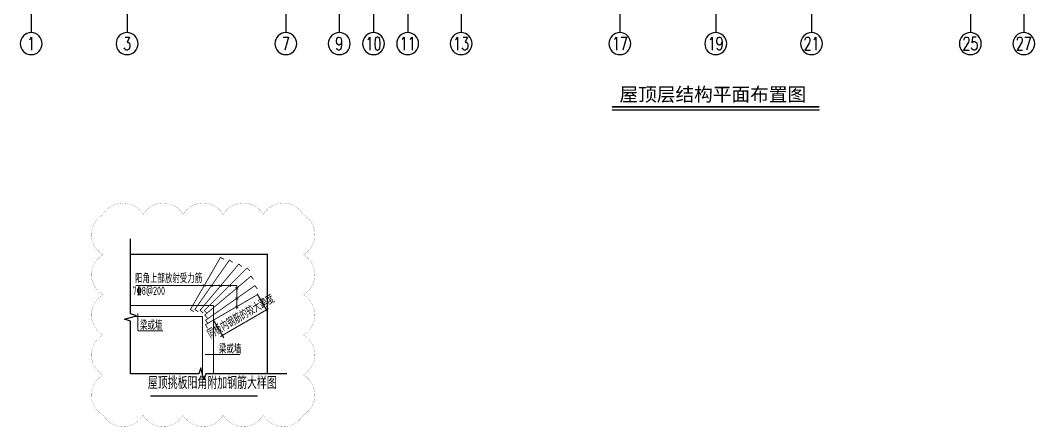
# Model space of a CAD drawing. Extents: x -668857 to 185752, y -270966 to 286822.
# Drawn here: x -205935 to -168885, y -232538 to -217713 of the extents above; entities that cross this region are included whole.
import ezdxf
from ezdxf.enums import TextEntityAlignment as Align

# ---------------------------------------------------------------- set-up
doc = ezdxf.new("R2010")
doc.units = 0
doc.header["$LTSCALE"] = 1000
doc.linetypes.add('DOTE', pattern=[2.42, 2, -0.2, 0.02, -0.2])
doc.linetypes.add('短虚线', pattern=[187.5, 125, -62.5])
doc.layers.get('0').update_dxf_attribs({"linetype": 'CONTINUOUS'})
doc.layers.get('DEFPOINTS').update_dxf_attribs({"linetype": 'CONTINUOUS'})
for name, color, linetype, lineweight in [('+公共字体', 7, 'CONTINUOUS', 20), ('+图名', 243, 'CONTINUOUS', 20), ('+混凝土墙', 3, 'CONTINUOUS', 20), ('查找字符', 1, 'CONTINUOUS', 18), ('边缘构件填充', 253, '短虚线', 18)]:
    doc.layers.add(name, color=color, linetype=linetype, lineweight=lineweight)
for name, color, linetype in [('A-AXIS', 1, 'CONTINUOUS'), ('A-DOTE', 10, 'DOTE'), ('AXIS_NUM', 7, 'CONTINUOUS'), ('DIM', 2, 'CONTINUOUS'), ('FLOOR_UP_REIN', 13, 'CONTINUOUS'), ('S-引出线', 40, 'CONTINUOUS'), ('S-文字', 7, 'CONTINUOUS'), ('THIN', 7, 'CONTINUOUS')]:
    doc.layers.add(name, color=color, linetype=linetype)
doc.layers.add('审图修改', color=2, linetype='CONTINUOUS', plot=False)
doc.styles.add('-宋体', font='', dxfattribs={"width": 0.7, "height": 300, "bigfont": '宋体.TTF'})
doc.styles.add('TSSD_Axis', font='complex.shx', dxfattribs={"width": 0.7, "bigfont": 'hztxt.shx'})
doc.styles.add('TSSD_DIMENSION', font='Tssdeng.shx', dxfattribs={"width": 0.7, "bigfont": 'tssdchn.shx'})
doc.styles.add('TSSD_REIN', font='tssdeng.shx', dxfattribs={"width": 0.7, "height": 300, "bigfont": 'tssdchn.shx'})
doc.styles.get('-宋体').set_extended_font_data('SimSun')
doc.dimstyles.new('TSSD_100_100$0', dxfattribs={"dimtxt": 300, "dimasz": 80, "dimexe": 100, "dimexo": 250, "dimgap": 100, "dimtad": 1, "dimdec": 0, "dimzin": 0, "dimdsep": 46, "dimtxsty": 'TSSD_DIMENSION', "dimblk": 'ARCHTICK', "dimcen": 0, "dimdle": 100, "dimclrd": 3, "dimclre": 3, "dimclrt": 7, "dimadec": 0, "dimazin": 0, "dimtfac": 1, "dimtdec": 0, "dimtix": 1, "dimtmove": 2, "dimatfit": 3, "dimldrblk": 'ARCHTICK', "dimfxl": 1, "dimtolj": 1, "dimtzin": 0, "dimarcsym": 0})

# ---------------------------------------------------------------- blocks, each defined once
blk = doc.blocks.new('ts_axno')
at = {"color": 0, "linetype": 'ByBlock', "lineweight": -2}
blk.add_circle((0, 0), 0.5, dxfattribs=at)
at = {"color": 0, "linetype": 'ByBlock', "lineweight": -2, "style": 'TSSD_Axis', "width": 0.7}
blk.add_attdef('A', text='', height=0.6, dxfattribs=at).set_placement((0, 0), align=Align.MIDDLE_CENTER)
blk = doc.blocks.new('20210726.16395156')
at = {"layer": 'A-AXIS'}
for p, q in [((4600, 3600), (4600, 800)), ((8100, 3600), (8100, 800)), ((13900, 3600), (13900, 800)), ((15850, 3600), (15850, 800)), ((17100, 3600), (17100, 800)), ((18350, 3600.1), (18350, 800.1)), ((20300, 3600), (20300, 800)), ((26100, 3600), (26100, 800)), ((29600, 3600), (29600, 800)), ((33100, 3600), (33100, 800)), ((38900, 3600.1), (38900, 800.1)), ((40850, 3600.2), (40850, 800.2))]:
    blk.add_line(p, q, dxfattribs=at)
ref = blk.add_blockref('ts_axno', (4600, 400), dxfattribs=dict(at, xscale=-800, yscale=800, zscale=800, rotation=180))
ref.add_attrib('1', '1', dxfattribs={"layer": 'AXIS_NUM', "height": 480, "style": 'TSSD_Axis', "width": 0.7}).set_placement((4600, 400), align=Align.MIDDLE_CENTER)
ref = blk.add_blockref('ts_axno', (8100, 400), dxfattribs=dict(at, xscale=-800, yscale=800, zscale=800, rotation=180))
ref.add_attrib('2', '3', dxfattribs={"layer": 'AXIS_NUM', "height": 480, "style": 'TSSD_Axis', "width": 0.7}).set_placement((8100, 400), align=Align.MIDDLE_CENTER)
ref = blk.add_blockref('ts_axno', (13900, 400), dxfattribs=dict(at, xscale=-800, yscale=800, zscale=800, rotation=180))
ref.add_attrib('5', '7', dxfattribs={"layer": 'AXIS_NUM', "height": 480, "style": 'TSSD_Axis', "width": 0.7}).set_placement((13900, 400), align=Align.MIDDLE_CENTER)
ref = blk.add_blockref('ts_axno', (15850, 400), dxfattribs=dict(at, xscale=-800, yscale=800, zscale=800, rotation=180))
ref.add_attrib('5', '9', dxfattribs={"layer": 'AXIS_NUM', "height": 480, "style": 'TSSD_Axis', "width": 0.7}).set_placement((15850, 400), align=Align.MIDDLE_CENTER)
ref = blk.add_blockref('ts_axno', (17100, 400), dxfattribs=dict(at, xscale=-800, yscale=800, zscale=800, rotation=180))
ref.add_attrib('8', '10', dxfattribs={"layer": 'AXIS_NUM', "height": 480, "style": 'TSSD_Axis', "width": 0.7}).set_placement((17100, 400), align=Align.MIDDLE_CENTER)
ref = blk.add_blockref('ts_axno', (18350, 400.1), dxfattribs=dict(at, xscale=-800, yscale=800, zscale=800, rotation=180))
ref.add_attrib('5', '11', dxfattribs={"layer": 'AXIS_NUM', "height": 480, "style": 'TSSD_Axis', "width": 0.7}).set_placement((18350, 400.1), align=Align.MIDDLE_CENTER)
ref = blk.add_blockref('ts_axno', (20300, 400), dxfattribs=dict(at, xscale=-800, yscale=800, zscale=800, rotation=180))
ref.add_attrib('8', '13', dxfattribs={"layer": 'AXIS_NUM', "height": 480, "style": 'TSSD_Axis', "width": 0.7}).set_placement((20300, 400), align=Align.MIDDLE_CENTER)
ref = blk.add_blockref('ts_axno', (26100, 400), dxfattribs=dict(at, xscale=-800, yscale=800, zscale=800, rotation=180))
ref.add_attrib('10', '17', dxfattribs={"layer": 'AXIS_NUM', "height": 480, "style": 'TSSD_Axis', "width": 0.7}).set_placement((26100, 400), align=Align.MIDDLE_CENTER)
ref = blk.add_blockref('ts_axno', (29600, 400), dxfattribs=dict(at, xscale=-800, yscale=800, zscale=800, rotation=180))
ref.add_attrib('13', '19', dxfattribs={"layer": 'AXIS_NUM', "height": 480, "style": 'TSSD_Axis', "width": 0.7}).set_placement((29600, 400), align=Align.MIDDLE_CENTER)
ref = blk.add_blockref('ts_axno', (33100, 400), dxfattribs=dict(at, xscale=-800, yscale=800, zscale=800, rotation=180))
ref.add_attrib('13', '21', dxfattribs={"layer": 'AXIS_NUM', "height": 480, "style": 'TSSD_Axis', "width": 0.7}).set_placement((33100, 400), align=Align.MIDDLE_CENTER)
ref = blk.add_blockref('ts_axno', (38900, 400.1), dxfattribs=dict(at, xscale=-800, yscale=800, zscale=800, rotation=180))
ref.add_attrib('17', '25', dxfattribs={"layer": 'AXIS_NUM', "height": 480, "style": 'TSSD_Axis', "width": 0.7}).set_placement((38900, 400.1), align=Align.MIDDLE_CENTER)
ref = blk.add_blockref('ts_axno', (40850, 400.2), dxfattribs=dict(at, xscale=-800, yscale=800, zscale=800, rotation=180))
ref.add_attrib('5', '27', dxfattribs={"layer": 'AXIS_NUM', "height": 480, "style": 'TSSD_Axis', "width": 0.7}).set_placement((40850, 400.2), align=Align.MIDDLE_CENTER)
blk = doc.blocks.new('_ArchTick')
at = {"color": 0, "linetype": 'ByBlock', "const_width": 0.15}
blk.add_lwpolyline([(-0.5, -0.5), (0.5, 0.5)], dxfattribs=at)
blk = doc.blocks.new('*D2719')
at = {"layer": 'DEFPOINTS', "color": 0, "transparency": 16777216}
for p in [(-1197, 3667), (-2813, 2734), (-735, 2867)]:
    blk.add_point(p, dxfattribs=at)
at = {"layer": 'DIM', "color": 3, "lineweight": -2, "transparency": 16777216}
for p, q in [((-1072, 3451), (-685, 2781)), ((-2351, 1934), (-735, 2867)), ((-735, 2867), (-666, 2907)), ((-2688, 2517), (-2301, 1847)), ((-2351, 1934), (-2421, 1894))]:
    blk.add_line(p, q, dxfattribs=at)
at = {"layer": 'DIM', "color": 3, "lineweight": -2, "transparency": 16777216, "xscale": 80, "yscale": 80, "zscale": 80}
for p, rotation in [((-735, 2867), 209.999999999947), ((-2351, 1934), 29.99999999994698)]:
    blk.add_blockref('_ArchTick', p, dxfattribs=dict(at, rotation=rotation))
at = {"layer": 'DIM', "color": 7, "transparency": 16777216, "insert": (-1668, 2617), "char_height": 300, "attachment_point": 5, "rotation": 30, "style": 'TSSD_DIMENSION'}
blk.add_mtext('\\A1;同板内钢筋的较大跨度', dxfattribs=at)
blk = doc.blocks.new('A$C7DDF50A2')
at = {"layer": '+公共字体', "linetype": 'Continuous'}
for p, q in [((-5513.1, 3754.5), (-1825, 3754.5)), ((-1825, 2891.5), (-1825, 3754.5)), ((-5436.9, 2742.9), (-5436.9, 2111.7)), ((-5436.9, 2103.7), (-4527.2, 2103.7)), ((-2978.3, 1239.2), (-1705.7, 1239.2))]:
    blk.add_line(p, q, dxfattribs=at)
at = {"layer": '+图名', "linetype": 'Continuous', "const_width": 50}
blk.add_lwpolyline([(-4977.1, -274.9), (-1057.3, -274.9)], dxfattribs=at)
at = {"layer": '+混凝土墙', "linetype": 'Continuous'}
for p, q in [((-5699.5, 3026), (-2675.7, 3026)), ((-2675.7, 3026), (-2675.7, 541)), ((-5570.4, 2626), (-3075.7, 2626)), ((-3075.7, 2626), (-3075.7, 541))]:
    blk.add_line(p, q, dxfattribs=at)
at = {"layer": 'FLOOR_UP_REIN', "const_width": 30}
for points in [[(-2287, 4711.5), (-2416.9, 4786.5), (-3517.3, 2880.5), (-3387.4, 2805.5)], [(-1968.1, 4601.4), (-2090.9, 4687.4), (-3353.3, 2884.6), (-3230.5, 2798.5)], [(-1634.4, 4444), (-1749.4, 4540.4), (-3164.1, 2854.4), (-3049.2, 2758)], [(-1342.9, 4290.6), (-1449, 4396.7), (-3005.2, 2840.4), (-2899.2, 2734.4)], [(-1208.9, 3981.4), (-1305.3, 4096.3), (-2991.3, 2681.6), (-2894.9, 2566.7)], [(-1072.2, 3631.9), (-1158.2, 3754.7), (-2961.1, 2492.4), (-2875.1, 2369.5)], [(-984.2, 3298.9), (-1059.2, 3428.8), (-2965.2, 2328.4), (-2890.2, 2198.5)]]:
    blk.add_lwpolyline(points, dxfattribs=at)
at = {"layer": 'THIN'}
blk.add_lwpolyline([(0, 541), (-2950.4, 541), (-3020.4, 321), (-3140.4, 761), (-3210.4, 541), (-5699.5, 541), (-5699.5, 2460.8), (-5919.5, 2530.8), (-5479.5, 2650.8), (-5699.5, 2720.8), (-5699.5, 5461.5)], dxfattribs=at)
at = {"layer": '查找字符', "const_width": 35}
for points in [[(-3061.8, 3785.7), (-2963.7, 3723.3)], [(-2795.9, 3781), (-2697.8, 3718.6)], [(-2468.9, 3781), (-2370.8, 3718.6)], [(-2135.2, 3781), (-2037.1, 3718.6)], [(-1869, 3686.7), (-1770.9, 3624.3)], [(-1869, 3314.3), (-1770.9, 3251.9)], [(-1869, 3013.1), (-1770.9, 2950.7)]]:
    blk.add_lwpolyline(points, dxfattribs=at)
at = {"layer": '边缘构件填充', "const_width": 50}
blk.add_lwpolyline([(-707.3, 541), (-707.3, 4891), (-5699.5, 4891)], dxfattribs=at)
at = {"layer": '+公共字体', "linetype": 'Continuous', "style": 'TSSD_REIN', "width": 0.7}
for s, p in [('阳角上部放射受力筋', (-5539.3, 3856.1)), ('%%1417%%1328@200', (-5627.4, 3416.3)), ('梁或墙', (-5355.1, 2142)), ('梁或墙', (-2473.2, 1280.1))]:
    blk.add_text(s, height=300, dxfattribs=at).set_placement(p)
at = {"layer": '+图名', "linetype": 'Continuous', "style": 'TSSD_REIN', "width": 0.7}
blk.add_text('屋顶挑板阳角附加钢筋大样图', height=450, dxfattribs=at).set_placement((-5070.3, -151.8), align=Align.BOTTOM_LEFT)
at = {"layer": 'DIM'}
dim = blk.add_aligned_dim(p1=(-2813.3, 2733.8), p2=(-1196.7, 3667.1), distance=-923.8, text='同板内钢筋的较大跨度', dimstyle='TSSD_100_100$0', dxfattribs=at)
dim.commit()
dim.dimension.update_dxf_attribs({"geometry": '*D2719', "text_midpoint": (-1668.2, 2617)})

msp = doc.modelspace()

# ---------------------------------------------------------------- linework, layer by layer
at = {"layer": 'S-引出线', "color": 3, "const_width": 56}
msp.add_lwpolyline([(-184324.07, -220871.94), (-176746.89, -220871.94)], dxfattribs=at)
at = {"layer": 'S-引出线', "color": 3}
msp.add_lwpolyline([(-184324.07, -220983.94), (-176746.89, -220983.94)], dxfattribs=at)
at = {"layer": '审图修改', "const_width": 5}
msp.add_lwpolyline([(-202913.55, -224799.78, -0.57735027), (-201450.92, -224799.78, -0.57735027), (-199988.29, -224799.78, -0.57735027), (-198525.66, -224799.78, -0.57735027), (-197063.03, -224799.78, -0.57735027), (-195600.4, -224799.78, -0.57735027), (-195600.4, -226262.41, -0.57735027), (-195600.4, -227725.04, -0.57735027), (-195600.4, -229187.67, -0.57735027), (-195600.4, -230650.3, -0.57735027), (-195600.4, -232112.93, -0.57735027), (-197063.03, -232112.93, -0.57735027), (-198525.66, -232112.93, -0.57735027), (-199988.29, -232112.93, -0.57735027), (-201450.92, -232112.93, -0.57735027), (-202913.55, -232112.93, -0.57735027), (-202913.55, -230650.3, -0.57735027), (-202913.55, -229187.67, -0.57735027), (-202913.55, -227725.04, -0.57735027), (-202913.55, -226262.41, -0.57735027), (-202913.55, -224799.78, -0.57735027), (-202913.55, -224799.78, -0.57735027)], format="xyb", dxfattribs=at)

# ---------------------------------------------------------------- block references
at = {"layer": 'A-DOTE'}
msp.add_blockref('20210726.16395156', (-210135.48, -218963.08), dxfattribs=at)
at = {"layer": '边缘构件填充'}
msp.add_blockref('A$C7DDF50A2', (-196206.31, -231145.66), dxfattribs=at)

# ---------------------------------------------------------------- texts
at = {"layer": 'S-文字', "style": '-宋体'}
msp.add_text('屋顶层结构平面布置图', height=500, dxfattribs=at).set_placement((-184051.58, -220665.43))

doc.saveas('drawing.dxf')
